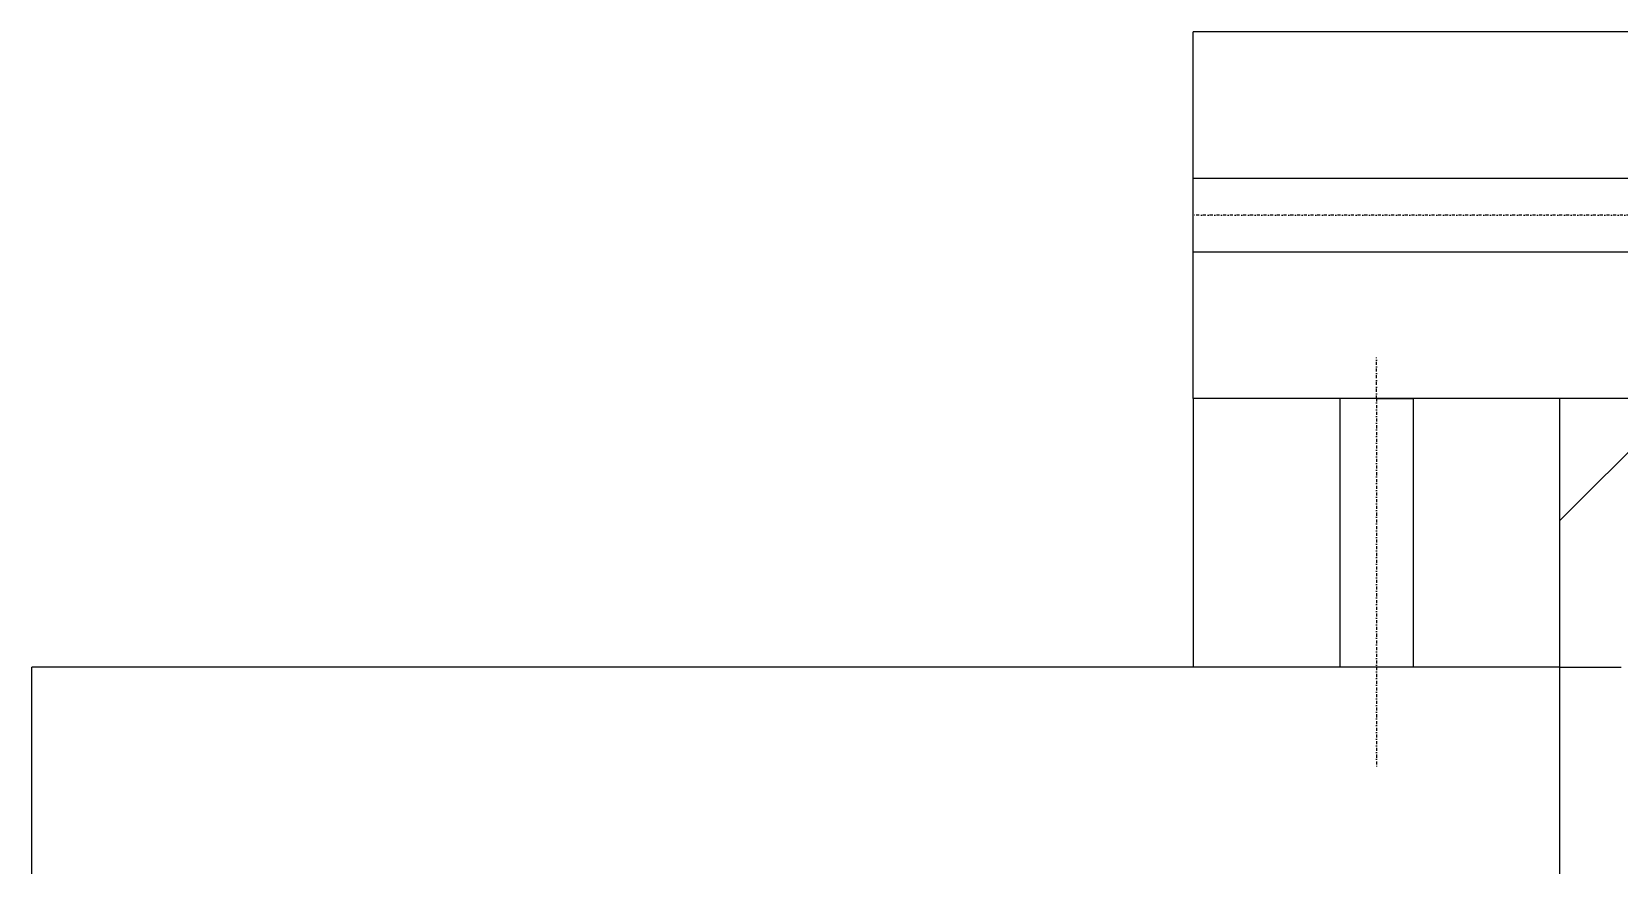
# Model space of a CAD drawing. Header units: millimetres. Extents: x -3388 to 4307, y 243 to 4457.
# Drawn here: x -305.5 to -45.8, y 701.5 to 837.9 of the extents above; entities that cross this region are included whole.
import ezdxf

# ---------------------------------------------------------------- set-up
doc = ezdxf.new("R2010")
doc.units = ezdxf.units.MM
doc.linetypes.add('STRICHPUNKT', pattern=[1, 0.5, -0.25, 0, -0.25])
doc.layers.add('osie', color=2, linetype='STRICHPUNKT', lineweight=25)

msp = doc.modelspace()

# ---------------------------------------------------------------- linework, layer by layer
for p, q in [((75.5, 837.91667), (-115.5, 837.91667)), ((-115.5, 777.91667), (-115.5, 837.91667)), ((75.5, 813.91667), (-115.5, 813.91667)), ((-115.5, 801.91667), (75.5, 801.91667)), ((75.5, 777.91667), (-115.5, 777.91667)), ((-55.5, 777.91667), (-115.5, 777.91667)), ((-115.5, 777.91667), (-115.5, 733.91667)), ((-85.5, 777.91667), (-91.5, 777.91667)), ((-91.5, 777.91667), (-91.5, 733.91667)), ((-85.5, 777.91667), (-79.5, 777.91667)), ((-79.5, 777.91667), (-79.5, 733.91667)), ((-55.5, 733.91667), (-55.5, 777.91667)), ((-35.5, 777.91667), (-55.5, 757.91667)), ((-285.5, 733.91667), (-305.5, 733.91667)), ((-305.5, 547.91667), (-305.5, 733.91667)), ((-55.5, 733.91667), (-285.5, 733.91667)), ((-55.5, 723.91667), (-55.5, 733.91667)), ((-55.5, 733.91667), (-45.5, 733.91667)), ((-55.5, 703.91667), (-55.5, 723.91667)), ((-55.5, 698.91667), (-55.5, 703.91667))]:
    msp.add_line(p, q)
at = {"layer": 'osie'}
for p, q in [((78, 807.91667), (-115.5, 807.91667)), ((-85.5, 777.91667), (-85.5, 784.62375)), ((-85.5, 777.91667), (-85.5, 717.50669))]:
    msp.add_line(p, q, dxfattribs=at)

doc.saveas('drawing.dxf')
